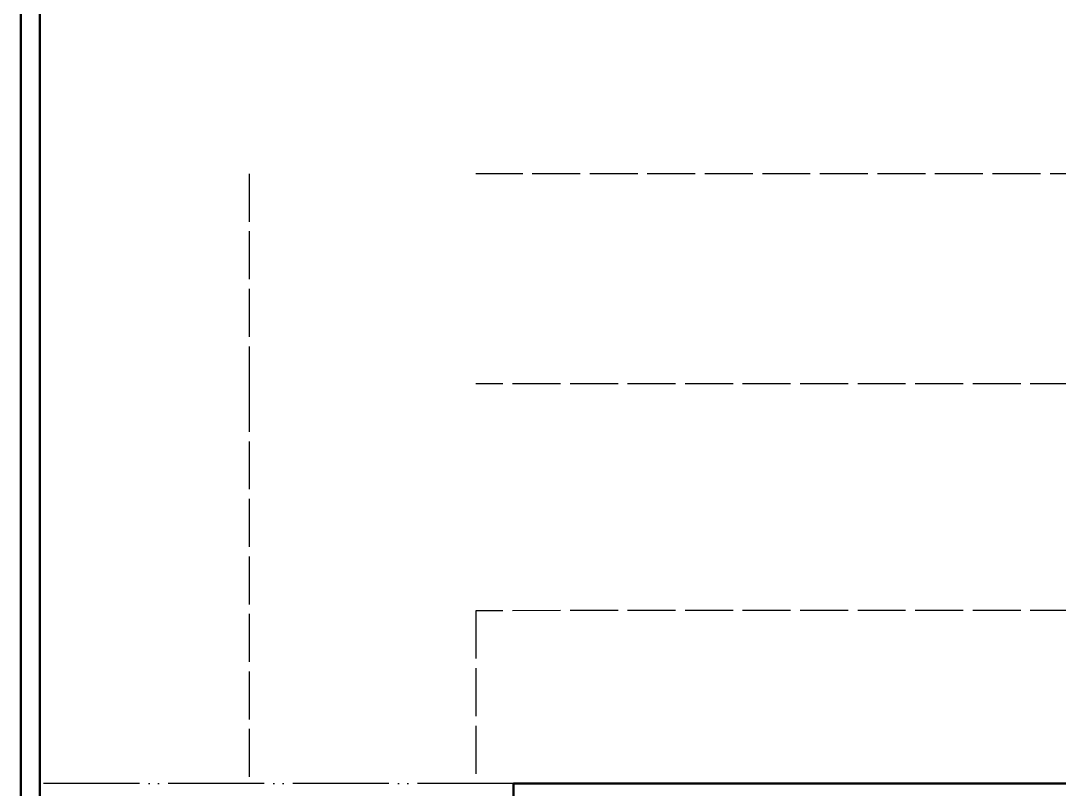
# Model space of a CAD drawing. Header units: millimetres. Extents: x 44692 to 100156, y -26273 to 14445.
# Drawn here: x 51867 to 57370, y -8114 to -4042 of the extents above; entities that cross this region are included whole.
import ezdxf

# ---------------------------------------------------------------- set-up
doc = ezdxf.new("R2010")
doc.units = ezdxf.units.MM
doc.header["$LTSCALE"] = 100
doc.linetypes.add('DASHEDX2', pattern=[3.048, 2.54, -0.508])
doc.linetypes.add('DIVIDEX2', pattern=[6.604, 5.08, -0.508, 0, -0.508, 0, -0.508])
doc.layers.add('Area circulacion', color=50, linetype='DASHEDX2')
doc.layers.add('Puertas', color=43, linetype='DIVIDEX2')
doc.layers.add('Paredes', color=7, linetype='Continuous', lineweight=50)

msp = doc.modelspace()

# ---------------------------------------------------------------- linework, layer by layer
at = {"layer": 'Area circulacion'}
for p, q in [((53077.905, -4852.474), (53077.905, -5965.563)), ((53077.905, -5965.563), (53077.905, -8084.072)), ((58079.848, -5965.563), (54277.906, -5965.563)), ((58079.848, -7165.563), (54277.905, -7167.662)), ((54277.905, -7167.662), (54277.905, -8084.072))]:
    msp.add_line(p, q, dxfattribs=at)
at = {"layer": 'Area circulacion', "linetype": 'DASHEDX2'}
msp.add_line((58184.399, -4852.442), (54277.907, -4852.474), dxfattribs=at)
at = {"layer": 'Paredes'}
for p, q in [((51868.21, -13413.342), (51867.458, -1952.464)), ((51968.21, -2952.442), (51968.21, -13413.342)), ((54477.905, -8184.135), (54477.905, -8084.072)), ((64192.73, -8084.072), (54477.905, -8084.072))]:
    msp.add_line(p, q, dxfattribs=at)
at = {"layer": 'Puertas'}
msp.add_line((54477.905, -8084.072), (51968.21, -8084.072), dxfattribs=at)

doc.saveas('drawing.dxf')
